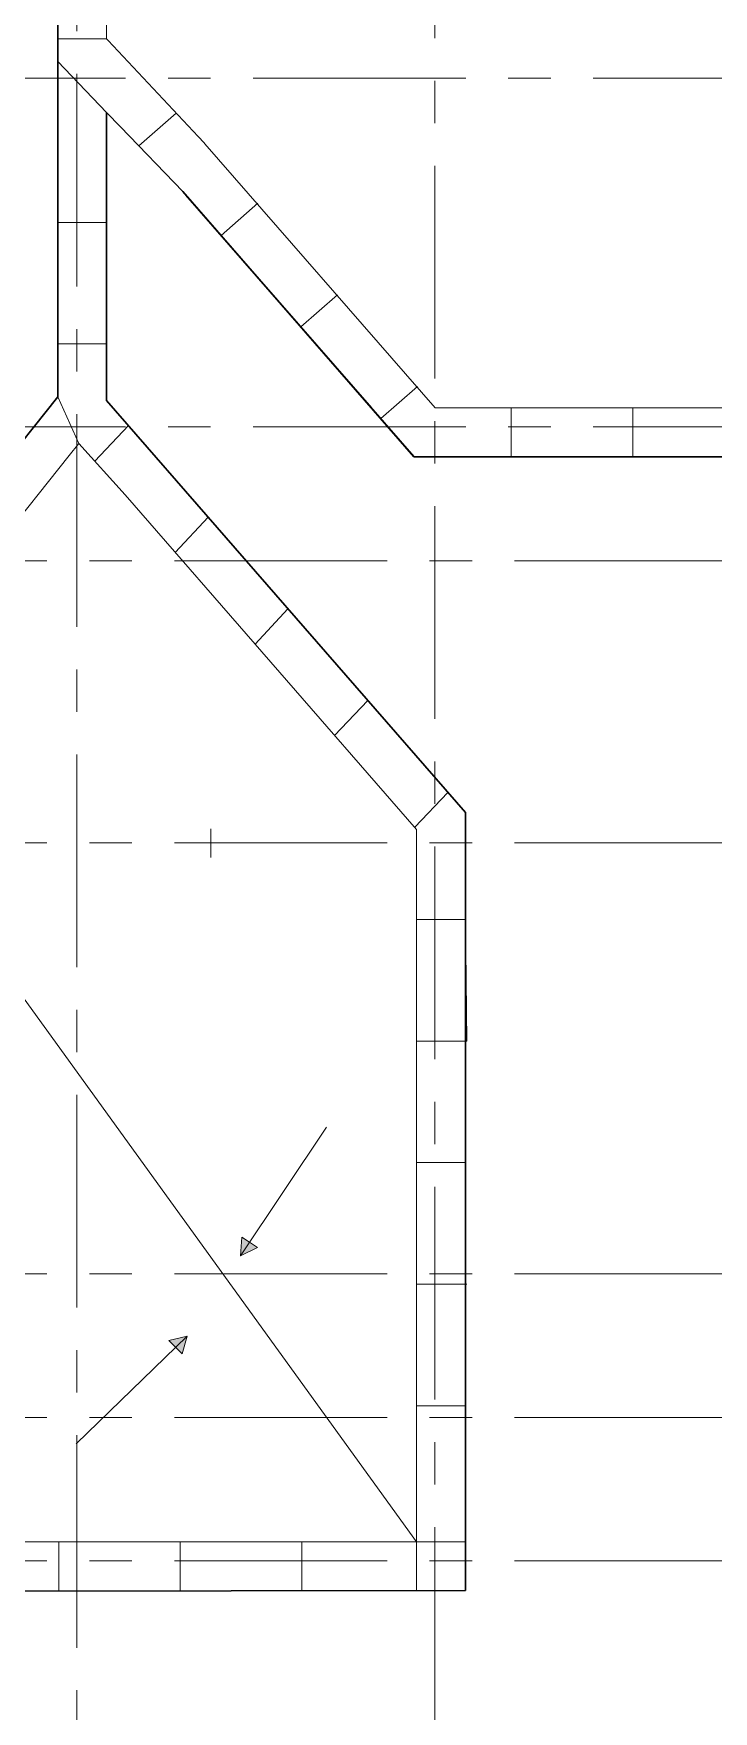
# Model space of a CAD drawing. Header units: millimetres. Extents: x -689206 to 4969298, y -1019800 to 703299.
# Drawn here: x 376127 to 383234, y -372065 to -354532 of the extents above; entities that cross this region are included whole.
import ezdxf

# ---------------------------------------------------------------- set-up
doc = ezdxf.new("R2010")
doc.units = ezdxf.units.MM
doc.linetypes.add('JIS_02_4.0', pattern=[5.5, 4, -1.5])
doc.linetypes.add('осеваяX2', pattern=[101.6, 63.5, -12.7, 12.7, -12.7])
for name, color, linetype, lineweight in [('несущие', 7, 'Continuous', 30), ('РАЗМЕРЫ', 7, 'Continuous', 9), ('сваи', 7, 'JIS_02_4.0', 30), ('стены', 7, 'Continuous', 20)]:
    doc.layers.add(name, color=color, linetype=linetype, lineweight=lineweight)

msp = doc.modelspace()

# ---------------------------------------------------------------- hatches: boundary and pattern name
at = {"layer": 'сваи', "linetype": 'ByBlock', "lineweight": 20, "ltscale": 35}
h = msp.add_hatch(color=256, dxfattribs=at)
h.dxf.hatch_style = 1
h.paths.add_polyline_path([(361959.4, -362862.2), (361829.4, -362862.2), (361855.7, -362953.3), (361959.4, -362953.3)])
h.paths.add_polyline_path([(362129.4, -362862.2), (361959.4, -362862.2), (361959.4, -362953.3), (362095, -362953.3)])
h.paths.add_polyline_path([(361959.4, -362990), (361866.3, -362990), (361959.4, -363312.2)])
h.paths.add_polyline_path([(362081.1, -362990), (361959.4, -362990), (361959.4, -363312.2)])
h.paths.add_polyline_path([(362095, -362953.3), (361959.4, -362953.3), (361959.4, -362990), (362081.1, -362990)])
h.paths.add_polyline_path([(361959.4, -362953.3), (361855.7, -362953.3), (361866.3, -362990), (361959.4, -362990)])
h.paths.add_polyline_path([(365379.4, -362643.3), (365321.9, -362643.3), (365379.4, -362842.2)])
h.paths.add_polyline_path([(365454.6, -362643.3), (365379.4, -362643.3), (365379.4, -362842.2)])
h.paths.add_polyline_path([(365379.4, -362392.2), (365249.4, -362392.2), (365321.9, -362643.3), (365379.4, -362643.3)])
h.paths.add_polyline_path([(365549.4, -362392.2), (365379.4, -362392.2), (365379.4, -362643.3), (365454.6, -362643.3)])
h.paths.add_polyline_path([(365399.4, -364352.2), (365229.4, -364802.2), (365399.4, -364802.2)])
h.paths.add_polyline_path([(365399.4, -364352.2), (365399.4, -364802.2), (365529.4, -364802.2)])
h.paths.add_polyline_path([(361899.4, -364432.2), (361899.4, -364882.2), (362029.4, -364882.2)])
h.paths.add_polyline_path([(361899.4, -364432.2), (361729.4, -364882.2), (361899.4, -364882.2)])
h.paths.add_polyline_path([(355690.6, -367149.3), (355608.1, -367200.6), (355779.4, -367292.2)])
h.paths.add_polyline_path([(355775.6, -367096.5), (355690.6, -367149.3), (355779.4, -367292.2)])
h.paths.add_polyline_path([(356309.4, -368242.2), (356306.8, -368438), (356393.5, -368388)])
h.paths.add_polyline_path([(356309.4, -368242.2), (356393.5, -368388), (356477.7, -368339.4)])
h.paths.add_polyline_path([(372909.4, -364562.2), (372739.4, -365012.2), (372909.4, -365012.2)])
h.paths.add_polyline_path([(372909.4, -364562.2), (372909.4, -365012.2), (373039.4, -365012.2)])
h.paths.add_polyline_path([(373059.4, -362792), (372889.4, -362792), (372889.4, -362943.3), (373002.3, -362943.3)])
h.paths.add_polyline_path([(372889.4, -362792), (372759.4, -362792), (372803.1, -362943.3), (372889.4, -362943.3)])
h.paths.add_polyline_path([(372984.6, -362990), (372889.4, -362990), (372889.4, -363242)])
h.paths.add_polyline_path([(372889.4, -362990), (372816.6, -362990), (372889.4, -363242)])
h.paths.add_polyline_path([(373002.3, -362943.3), (372889.4, -362943.3), (372889.4, -362990), (372984.6, -362990)])
h.paths.add_polyline_path([(372889.4, -362943.3), (372803.1, -362943.3), (372816.6, -362990), (372889.4, -362990)])
h.paths.add_polyline_path([(377733.1, -368142.2), (377612.3, -368259.4), (377680, -368329.1)])
h.paths.add_polyline_path([(377733.1, -368142.2), (377542.6, -368187.5), (377612.3, -368259.4)])
h.paths.add_polyline_path([(378466.3, -367218.2), (378383.1, -367162.5), (378289.4, -367302.2)])
h.paths.add_polyline_path([(378383.1, -367162.5), (378302.4, -367108.4), (378289.4, -367302.2)])

# ---------------------------------------------------------------- linework, layer by layer
at = {"layer": 'несущие', "lineweight": 30}
for p, q in [((376890.3, -357655.3), (376890.6, -358367)), ((376380.2, -358132.7), (376380.2, -358328.9))]:
    msp.add_line(p, q, dxfattribs=at)
at = {"layer": 'РАЗМЕРЫ', "linetype": 'осеваяX2', "lineweight": 5, "ltscale": 35}
for p, q in [((376580.2, -344284.9), (376580.2, -379462.3)), ((401980.5, -354998), (334927.8, -354998)), ((401980.5, -358642.7), (334927.8, -358642.7))]:
    msp.add_line(p, q, dxfattribs=at)
at = {"layer": 'РАЗМЕРЫ', "linetype": 'ByBlock', "lineweight": 13}
for p, q in [((376890.3, -354586.8), (376890.3, -348069.4)), ((377847.6, -355609.4), (376906.5, -354603.9)), ((377083.5, -359350.7), (376599.1, -358815.9)), ((375510.5, -360182), (376498.1, -358942.7))]:
    msp.add_line(p, q, dxfattribs=at)
at = {"layer": 'РАЗМЕРЫ', "lineweight": 9, "ltscale": 150}
for p, q in [((376890.3, -354586.8), (376380.2, -354586.8)), ((377618.7, -355364.3), (377227.6, -355706.6)), ((378470, -356306), (378086.3, -356640.8)), ((379304.9, -357263), (378921.3, -357597.8)), ((380139.9, -358219.9), (379756.3, -358554.7)), ((381119.6, -358953.9), (381119.6, -358443.9)), ((382389.6, -358953.9), (382389.6, -358443.9))]:
    msp.add_line(p, q, dxfattribs=at)
at = {"layer": 'РАЗМЕРЫ', "linetype": 'ByBlock', "lineweight": 20}
for p, q in [((376906.5, -354603.9), (376890.3, -354586.8)), ((376498.1, -358942.7), (376599.1, -358815.9))]:
    msp.add_line(p, q, dxfattribs=at)
at = {"layer": 'РАЗМЕРЫ', "linetype": 'ByBlock', "lineweight": 9, "ltscale": 35}
for p, q in [((376890.3, -355355.7), (376380.2, -354825.3)), ((376890.3, -356505.5), (376380.2, -356505.5)), ((376890.3, -357775.5), (376380.2, -357775.5)), ((376767.3, -359001.5), (377118, -358628.2)), ((377608.7, -359952.9), (377952.8, -359586.6)), ((378442.5, -360910.9), (378786.3, -360543.6)), ((379274.1, -361865.7), (379620.5, -361501.3)), ((380110.8, -362826.3), (380457.1, -362461.8)), ((380130.6, -363790), (380640.6, -363790)), ((380655, -365059.9), (380130.6, -365059.9)), ((380130.6, -366329.9), (380640.6, -366329.9)), ((380655, -367599.8), (380130.6, -367599.8)), ((380130.6, -368869.8), (380640.6, -368869.8)), ((375119.8, -370292.8), (376389.8, -370292.8)), ((376389.8, -370292.8), (376390.5, -370808.3)), ((377660.5, -370808.3), (377660.5, -370292)), ((377660.5, -370292), (378930.5, -370292)), ((378930.5, -370292), (378931.3, -370804.6)), ((380130.6, -370292), (380640.6, -370292)), ((380130.6, -370292), (380131.3, -370802.8)), ((376390.5, -370808.3), (377660.5, -370808.3))]:
    msp.add_line(p, q, dxfattribs=at)
at = {"layer": 'РАЗМЕРЫ', "linetype": 'ByBlock', "lineweight": 30}
for p, q in [((376890.3, -357655.3), (376890.3, -355355.7)), ((377035.9, -355507.2), (376890.3, -355355.7)), ((377686.2, -356183.5), (377035.9, -355507.2)), ((375310, -359672), (376380.2, -358328.9))]:
    msp.add_line(p, q, dxfattribs=at)
at = {"layer": 'РАЗМЕРЫ', "lineweight": 13}
msp.add_line((377847.6, -355609.4), (377909.2, -355675.3), dxfattribs=at)
at = {"layer": 'РАЗМЕРЫ', "lineweight": 30}
for p, q in [((377686.2, -356183.5), (380103.6, -358953.9)), ((377719, -356220), (380103.6, -358952.7)), ((383659.6, -358953.9), (380103.6, -358953.9))]:
    msp.add_line(p, q, dxfattribs=at)
at = {"layer": 'РАЗМЕРЫ', "linetype": 'ByBlock', "lineweight": 5, "ltscale": 35}
for p, q in [((376380.2, -358328.9), (376599.1, -358815.9)), ((377608.7, -359952.9), (377952.8, -359586.6)), ((379274.1, -361865.7), (379620.5, -361501.3)), ((380640.6, -363790), (380655, -365059.9)), ((380130.6, -365059.9), (380130.6, -366329.9)), ((380130.6, -366329.9), (380640.6, -366329.9))]:
    msp.add_line(p, q, dxfattribs=at)
at = {"layer": 'сваи', "linetype": 'ByBlock', "lineweight": 13, "ltscale": 35}
msp.add_line((375510.5, -363902.2), (380130.6, -370292), dxfattribs=at)
at = {"layer": 'сваи', "lineweight": 9, "ltscale": 15000}
for p, q in [((379189.6, -365959.6), (378289.4, -367302.2)), ((376572.9, -369267.8), (377733.1, -368142.2))]:
    msp.add_line(p, q, dxfattribs=at)
at = {"layer": 'сваи', "lineweight": 20, "ltscale": 15000}
for p, q in [((378289.4, -367302.2), (378302.4, -367108.4)), ((378302.4, -367108.4), (378383.1, -367162.5)), ((378466.3, -367218.2), (378289.4, -367302.2)), ((378383.1, -367162.5), (378466.3, -367218.2)), ((377542.6, -368187.5), (377733.1, -368142.2)), ((377733.1, -368142.2), (377680, -368329.1)), ((377612.3, -368259.4), (377542.6, -368187.5)), ((377680, -368329.1), (377612.3, -368259.4))]:
    msp.add_line(p, q, dxfattribs=at)
at = {"layer": 'стены', "linetype": 'осеваяX2', "lineweight": 5, "ltscale": 35}
for p, q in [((380320.6, -331022.6), (380320.6, -379462.3)), ((334927.8, -360042), (401980.5, -360042)), ((334927.8, -362990), (401980.5, -362990)), ((334927.8, -367492), (401980.5, -367492)), ((334927.8, -368992), (401980.5, -368992)), ((334927.8, -370492), (401980.5, -370492))]:
    msp.add_line(p, q, dxfattribs=at)
at = {"layer": 'стены', "lineweight": 30}
for p, q in [((376380.2, -347467.7), (376380.2, -358134.7)), ((377719, -356220), (379649.9, -358432.8)), ((377719, -356220), (379659.6, -358443.9)), ((380640.6, -362672.5), (376890.6, -358367)), ((380103.6, -358953.9), (383659.6, -358953.9)), ((380640.6, -370802), (380640.6, -362672.5)), ((380640.6, -370802), (375120.5, -370810.2))]:
    msp.add_line(p, q, dxfattribs=at)
at = {"layer": 'стены', "lineweight": 13}
for p, q in [((377909.2, -355675.3), (377916.9, -355685.6)), ((377916.9, -355685.6), (380323.6, -358443.9)), ((383659.6, -358443.9), (380323.6, -358443.9)), ((380130.6, -362849), (377083.5, -359350.7)), ((380130.6, -370292), (380130.6, -362849)), ((380130.6, -370292), (375630.5, -370292))]:
    msp.add_line(p, q, dxfattribs=at)
at = {"layer": 'стены'}
for p, q in [((380640.6, -362672.5), (376890.6, -358367)), ((377980.5, -363142), (377980.5, -362842))]:
    msp.add_line(p, q, dxfattribs=at)

doc.saveas('drawing.dxf')
